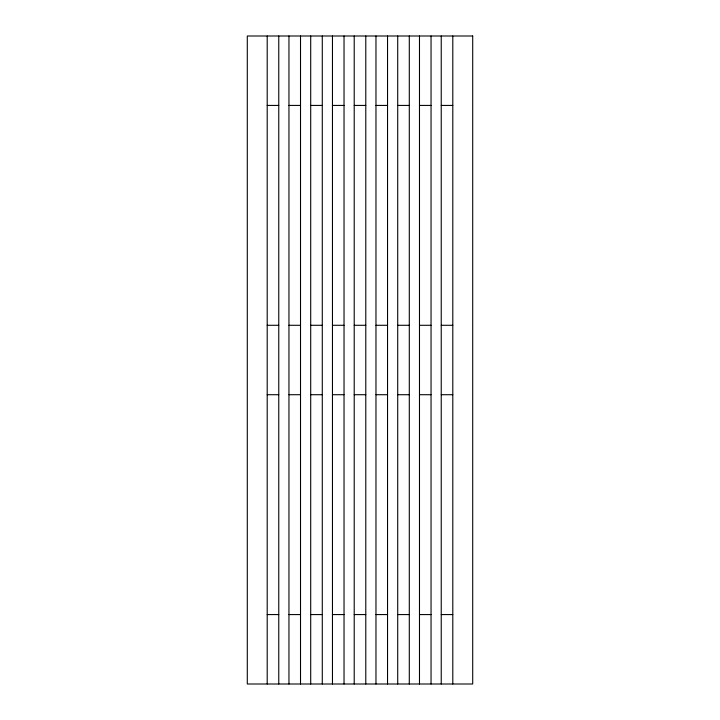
<?xml version="1.0" encoding="UTF-8"?>
<svg xmlns="http://www.w3.org/2000/svg" width="720" height="720" viewBox="0 0 720 720"><rect width="100%" height="100%" fill="white"/><g stroke="black" fill="none" stroke-linecap="round" stroke-linejoin="round"><path stroke-width="1.08" d="M267.201 105.426L278.766 105.426M288.954 105.426L300.519 105.426M310.707 105.426L322.281 105.426M332.46 105.426L344.034 105.426M354.213 105.426L365.787 105.426M375.966 105.426L387.54 105.426M397.719 105.426L409.293 105.426M419.481 105.426L431.046 105.426M441.234 105.426L452.799 105.426M267.201 325.287L278.766 325.287M288.954 325.287L300.519 325.287M310.707 325.287L322.281 325.287M332.46 325.287L344.034 325.287M354.213 325.287L365.787 325.287M375.966 325.287L387.54 325.287M397.719 325.287L409.293 325.287M419.481 325.287L431.046 325.287M441.234 325.287L452.799 325.287M267.201 394.713L278.766 394.713M288.954 394.713L300.519 394.713M310.707 394.713L322.281 394.713M332.46 394.713L344.034 394.713M354.213 394.713L365.787 394.713M375.966 394.713L387.54 394.713M397.719 394.713L409.293 394.713M419.481 394.713L431.046 394.713M441.234 394.713L452.799 394.713M267.201 614.574L278.766 614.574M288.954 614.574L300.519 614.574M310.707 614.574L322.281 614.574M332.46 614.574L344.034 614.574M354.213 614.574L365.787 614.574M375.966 614.574L387.54 614.574M397.719 614.574L409.293 614.574M419.481 614.574L431.046 614.574M441.234 614.574L452.799 614.574M452.799 36L452.799 684M441.234 36L441.234 684M431.046 36L431.046 684M419.481 36L419.481 684M409.293 36L409.293 684M397.719 36L397.719 684M387.54 36L387.54 684M375.966 36L375.966 684M365.787 36L365.787 684M354.213 36L354.213 684M344.034 36L344.034 684M332.46 36L332.46 684M322.281 36L322.281 684M310.707 36L310.707 684M300.519 36L300.519 684M288.954 36L288.954 684M278.766 36L278.766 684M267.201 36L267.201 684M472.707 36L247.293 36L247.293 684L472.707 684L472.707 36"/></g></svg>
